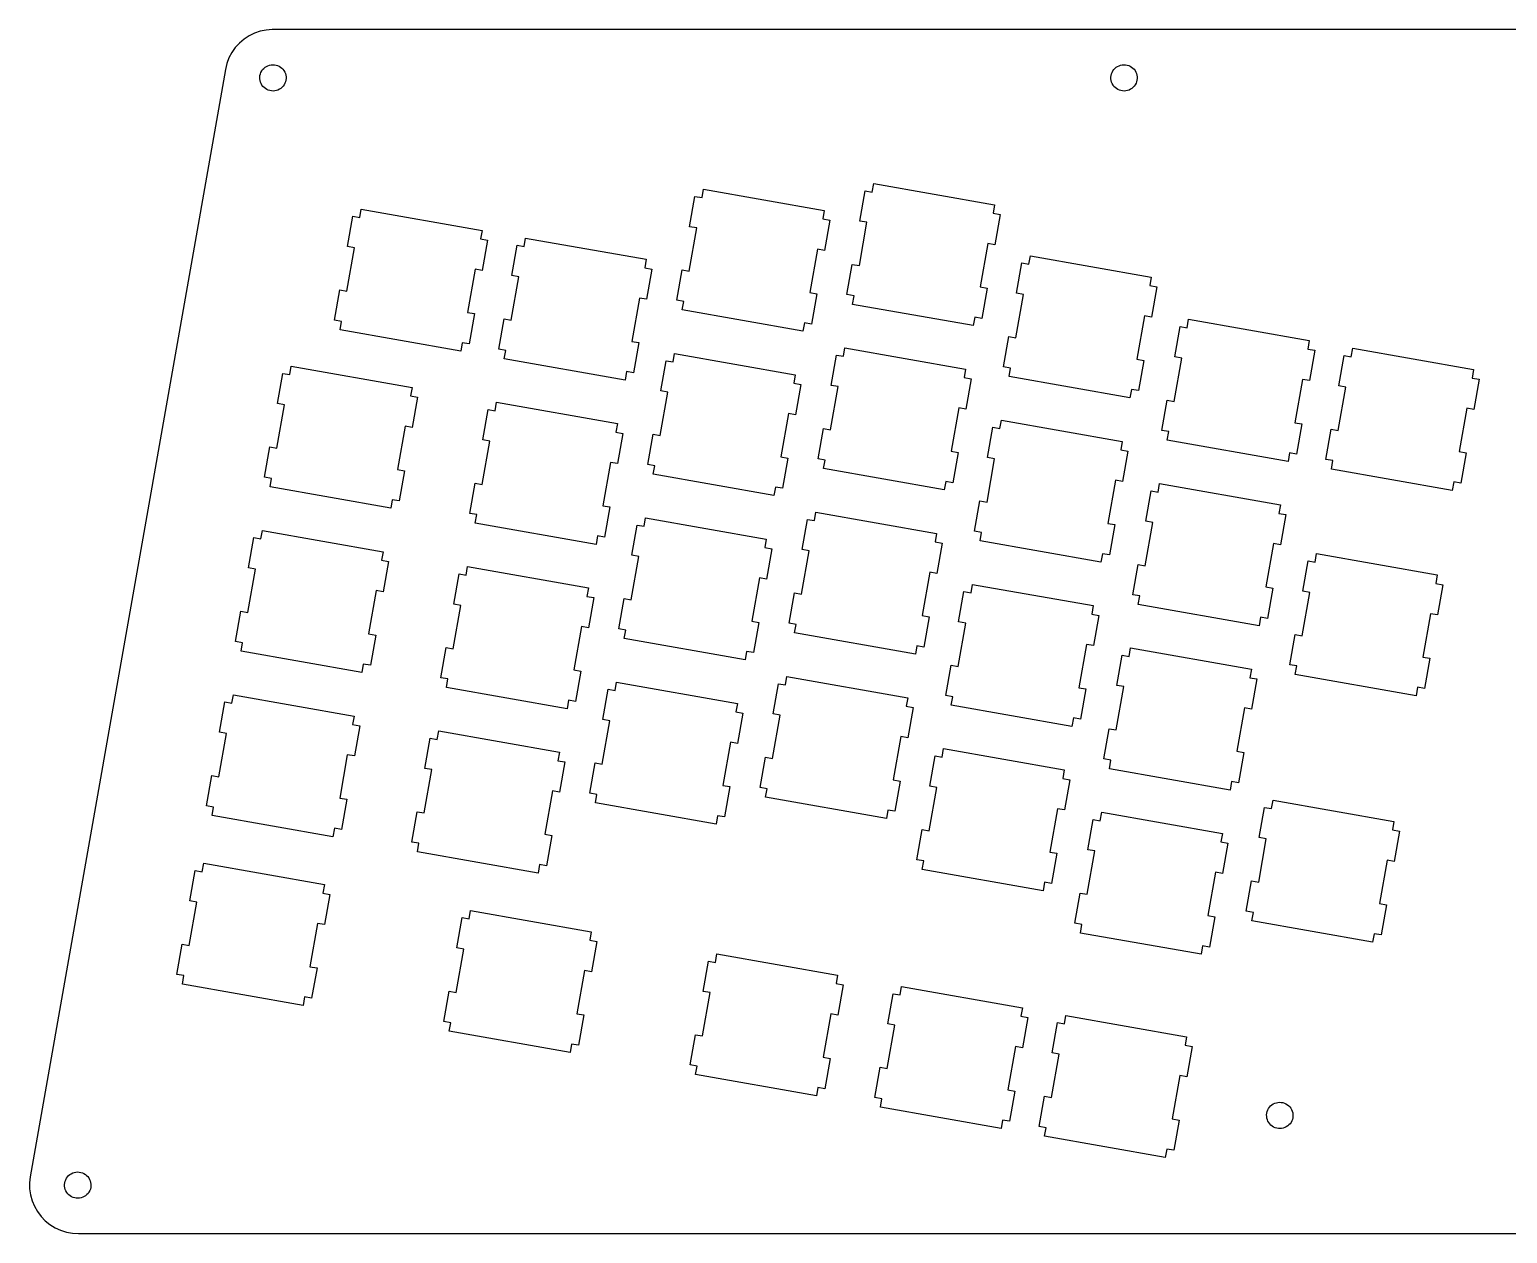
# Model space of a CAD drawing. Header units: metres. Extents: x -168 to 168, y -8 to 129.
# Drawn here: x -168.4 to 0, y -8.4 to 128.7 of the extents above; entities that cross this region are included whole.
import ezdxf

# ---------------------------------------------------------------- set-up
doc = ezdxf.new("R2010")
doc.units = ezdxf.units.M

msp = doc.modelspace()

# ---------------------------------------------------------------- linework, layer by layer
for p, q in [((-143.376, 128.031), (-143.954, 127.653)), ((-142.755, 128.334), (-143.376, 128.031)), ((-142.101, 128.556), (-142.755, 128.334)), ((-141.425, 128.695), (-142.101, 128.556)), ((-140.736, 128.748), (-141.425, 128.695)), ((140.736, 128.748), (-140.736, 128.748)), ((-144.946, 126.695), (-145.344, 126.131)), ((-144.48, 127.205), (-144.946, 126.695)), ((-143.954, 127.653), (-144.48, 127.205)), ((-145.913, 124.875), (-146.076, 124.204)), ((-145.668, 125.521), (-145.913, 124.875)), ((-145.344, 126.131), (-145.668, 125.521)), ((-141.4, 124.553), (-141.231, 124.635)), ((-141.231, 124.635), (-141.053, 124.696)), ((-141.053, 124.696), (-140.868, 124.734)), ((-140.868, 124.734), (-140.68, 124.748)), ((-140.68, 124.748), (-140.492, 124.739)), ((-140.492, 124.739), (-140.307, 124.707)), ((-140.307, 124.707), (-140.127, 124.651)), ((-140.127, 124.651), (-139.955, 124.573)), ((-44.4271, 124.553), (-44.2578, 124.635)), ((-44.2578, 124.635), (-44.0795, 124.696)), ((-44.0795, 124.696), (-43.8949, 124.734)), ((-43.8949, 124.734), (-43.7071, 124.748)), ((-43.7071, 124.748), (-43.519, 124.739)), ((-43.519, 124.739), (-43.3335, 124.707)), ((-43.3335, 124.707), (-43.1535, 124.651)), ((-43.1535, 124.651), (-42.982, 124.573)), ((-146.076, 124.204), (-168.312, -1.90094)), ((-142.158, 123.322), (-142.137, 123.509)), ((-142.155, 123.134), (-142.158, 123.322)), ((-142.129, 122.947), (-142.155, 123.134)), ((-142.137, 123.509), (-142.092, 123.692)), ((-142.079, 122.765), (-142.129, 122.947)), ((-142.092, 123.692), (-142.025, 123.868)), ((-142.025, 123.868), (-141.937, 124.035)), ((-141.937, 124.035), (-141.828, 124.189)), ((-141.828, 124.189), (-141.701, 124.328)), ((-141.701, 124.328), (-141.558, 124.45)), ((-141.558, 124.45), (-141.4, 124.553)), ((-139.955, 124.573), (-139.795, 124.474)), ((-139.795, 124.474), (-139.648, 124.356)), ((-139.648, 124.356), (-139.517, 124.221)), ((-139.517, 124.221), (-139.404, 124.07)), ((-139.404, 124.07), (-139.311, 123.906)), ((-139.311, 123.906), (-139.239, 123.732)), ((-139.239, 123.732), (-139.19, 123.55)), ((-139.182, 122.988), (-139.227, 122.805)), ((-139.19, 123.55), (-139.164, 123.364)), ((-139.161, 123.175), (-139.182, 122.988)), ((-139.164, 123.364), (-139.161, 123.175)), ((-45.1844, 123.322), (-45.1634, 123.509)), ((-45.1817, 123.134), (-45.1844, 123.322)), ((-45.1555, 122.947), (-45.1817, 123.134)), ((-45.1634, 123.509), (-45.1191, 123.692)), ((-45.1061, 122.765), (-45.1555, 122.947)), ((-45.1191, 123.692), (-45.0522, 123.868)), ((-45.0522, 123.868), (-44.9638, 124.035)), ((-44.9638, 124.035), (-44.8552, 124.189)), ((-44.8552, 124.189), (-44.7281, 124.328)), ((-44.7281, 124.328), (-44.5847, 124.45)), ((-44.5847, 124.45), (-44.4271, 124.553)), ((-42.982, 124.573), (-42.8215, 124.474)), ((-42.8215, 124.474), (-42.6747, 124.356)), ((-42.6747, 124.356), (-42.5439, 124.221)), ((-42.5439, 124.221), (-42.431, 124.07)), ((-42.431, 124.07), (-42.338, 123.906)), ((-42.338, 123.906), (-42.2662, 123.732)), ((-42.2662, 123.732), (-42.2168, 123.55)), ((-42.209, 122.988), (-42.2533, 122.805)), ((-42.2168, 123.55), (-42.1906, 123.364)), ((-42.188, 123.175), (-42.209, 122.988)), ((-42.1906, 123.364), (-42.188, 123.175)), ((-142.008, 122.591), (-142.079, 122.765)), ((-141.915, 122.427), (-142.008, 122.591)), ((-141.802, 122.276), (-141.915, 122.427)), ((-141.671, 122.141), (-141.802, 122.276)), ((-141.524, 122.023), (-141.671, 122.141)), ((-141.364, 121.924), (-141.524, 122.023)), ((-141.192, 121.846), (-141.364, 121.924)), ((-141.012, 121.791), (-141.192, 121.846)), ((-140.827, 121.758), (-141.012, 121.791)), ((-140.638, 121.749), (-140.827, 121.758)), ((-140.451, 121.763), (-140.638, 121.749)), ((-140.266, 121.801), (-140.451, 121.763)), ((-140.088, 121.862), (-140.266, 121.801)), ((-139.919, 121.944), (-140.088, 121.862)), ((-139.761, 122.048), (-139.919, 121.944)), ((-139.617, 122.17), (-139.761, 122.048)), ((-139.49, 122.309), (-139.617, 122.17)), ((-139.382, 122.463), (-139.49, 122.309)), ((-139.293, 122.629), (-139.382, 122.463)), ((-139.227, 122.805), (-139.293, 122.629)), ((-45.0344, 122.591), (-45.1061, 122.765)), ((-44.9413, 122.427), (-45.0344, 122.591)), ((-44.8285, 122.276), (-44.9413, 122.427)), ((-44.6976, 122.141), (-44.8285, 122.276)), ((-44.5508, 122.023), (-44.6976, 122.141)), ((-44.3904, 121.924), (-44.5508, 122.023)), ((-44.2188, 121.846), (-44.3904, 121.924)), ((-44.0389, 121.791), (-44.2188, 121.846)), ((-43.8534, 121.758), (-44.0389, 121.791)), ((-43.6652, 121.749), (-43.8534, 121.758)), ((-43.4774, 121.763), (-43.6652, 121.749)), ((-43.2929, 121.801), (-43.4774, 121.763)), ((-43.1146, 121.862), (-43.2929, 121.801)), ((-42.9453, 121.944), (-43.1146, 121.862)), ((-42.7876, 122.048), (-42.9453, 121.944)), ((-42.6442, 122.17), (-42.7876, 122.048)), ((-42.5172, 122.309), (-42.6442, 122.17)), ((-42.4086, 122.463), (-42.5172, 122.309)), ((-42.3201, 122.629), (-42.4086, 122.463)), ((-42.2533, 122.805), (-42.3201, 122.629)), ((-72.3647, 110.246), (-72.1944, 111.212)), ((-72.1944, 111.212), (-58.4367, 108.786)), ((-93.1788, 106.301), (-92.5711, 109.748)), ((-92.5711, 109.748), (-91.7706, 109.606)), ((-91.7706, 109.606), (-91.6004, 110.572)), ((-91.6004, 110.572), (-77.8426, 108.146)), ((-73.7729, 106.941), (-73.1651, 110.388)), ((-73.1651, 110.388), (-72.3647, 110.246)), ((-130.756, 107.342), (-130.586, 108.307)), ((-130.586, 108.307), (-116.828, 105.882)), ((-77.8426, 108.146), (-78.0128, 107.181)), ((-58.4367, 108.786), (-58.6069, 107.821)), ((-58.6069, 107.821), (-57.8065, 107.679)), ((-132.164, 104.036), (-131.557, 107.483)), ((-131.557, 107.483), (-130.756, 107.342)), ((-93.2482, 101.227), (-92.3784, 106.16)), ((-92.3784, 106.16), (-93.1788, 106.301)), ((-78.0128, 107.181), (-77.2124, 107.039)), ((-77.2124, 107.039), (-77.8202, 103.593)), ((-73.8422, 101.867), (-72.9725, 106.799)), ((-72.9725, 106.799), (-73.7729, 106.941)), ((-57.8065, 107.679), (-58.4142, 104.232)), ((-116.828, 105.882), (-116.998, 104.916)), ((-116.998, 104.916), (-116.198, 104.775)), ((-116.198, 104.775), (-116.806, 101.328)), ((-112.045, 104.043), (-111.875, 105.008)), ((-111.875, 105.008), (-98.1168, 102.582)), ((-132.234, 98.9621), (-131.364, 103.895)), ((-131.364, 103.895), (-132.164, 104.036)), ((-113.453, 100.737), (-112.845, 104.184)), ((-112.845, 104.184), (-112.045, 104.043)), ((-78.6206, 103.734), (-79.4904, 98.8009)), ((-77.8202, 103.593), (-78.6206, 103.734)), ((-59.2147, 104.374), (-60.0845, 99.4408)), ((-58.4142, 104.232), (-59.2147, 104.374)), ((-54.5216, 102.023), (-54.3513, 102.989)), ((-54.3513, 102.989), (-40.5936, 100.563)), ((-117.606, 101.469), (-118.476, 96.5362)), ((-116.806, 101.328), (-117.606, 101.469)), ((-98.1168, 102.582), (-98.287, 101.617)), ((-98.287, 101.617), (-97.4866, 101.476)), ((-97.4866, 101.476), (-98.0944, 98.0286)), ((-94.6564, 97.9209), (-94.0486, 101.368)), ((-94.0486, 101.368), (-93.2482, 101.227)), ((-75.2505, 98.5609), (-74.6427, 102.008)), ((-74.6427, 102.008), (-73.8422, 101.867)), ((-55.9298, 98.7172), (-55.322, 102.164)), ((-55.322, 102.164), (-54.5216, 102.023)), ((-113.522, 95.6628), (-112.653, 100.596)), ((-112.653, 100.596), (-113.453, 100.737)), ((-60.0845, 99.4408), (-59.284, 99.2997)), ((-40.5936, 100.563), (-40.7638, 99.5972)), ((-40.7638, 99.5972), (-39.9633, 99.456)), ((-39.9633, 99.456), (-40.5711, 96.0091)), ((-133.642, 95.6563), (-133.034, 99.1032)), ((-133.034, 99.1032), (-132.234, 98.9621)), ((-98.8948, 98.1697), (-99.7646, 93.2369)), ((-98.0944, 98.0286), (-98.8948, 98.1697)), ((-93.856, 97.7798), (-94.6564, 97.9209)), ((-94.0262, 96.8143), (-93.856, 97.7798)), ((-79.4904, 98.8009), (-78.69, 98.6597)), ((-78.69, 98.6597), (-79.2978, 95.2128)), ((-74.45, 98.4197), (-75.2505, 98.5609)), ((-74.6203, 97.4542), (-74.45, 98.4197)), ((-59.284, 99.2997), (-59.8918, 95.8527)), ((-55.9991, 93.6433), (-55.1293, 98.5761)), ((-55.1293, 98.5761), (-55.9298, 98.7172)), ((-118.476, 96.5362), (-117.676, 96.3951)), ((-117.676, 96.3951), (-118.283, 92.9482)), ((-80.2685, 94.3884), (-94.0262, 96.8143)), ((-60.8625, 95.0283), (-74.6203, 97.4542)), ((-60.6923, 95.9939), (-60.8625, 95.0283)), ((-59.8918, 95.8527), (-60.6923, 95.9939)), ((-41.3716, 96.1502), (-42.2414, 91.2174)), ((-40.5711, 96.0091), (-41.3716, 96.1502)), ((-132.842, 95.5152), (-133.642, 95.6563)), ((-133.012, 94.5496), (-132.842, 95.5152)), ((-119.254, 92.1237), (-133.012, 94.5496)), ((-114.931, 92.357), (-114.323, 95.8039)), ((-114.323, 95.8039), (-113.522, 95.6628)), ((-80.0982, 95.3539), (-80.2685, 94.3884)), ((-79.2978, 95.2128), (-80.0982, 95.3539)), ((-37.9131, 91.4787), (-37.3053, 94.9256)), ((-37.3053, 94.9256), (-36.5048, 94.7845)), ((-36.5048, 94.7845), (-36.3346, 95.75)), ((-36.3346, 95.75), (-22.5768, 93.3242)), ((-119.084, 93.0893), (-119.254, 92.1237)), ((-118.283, 92.9482), (-119.084, 93.0893)), ((-99.7646, 93.2369), (-98.9642, 93.0958)), ((-98.9642, 93.0958), (-99.5719, 89.6488)), ((-57.4074, 90.3375), (-56.7996, 93.7844)), ((-56.7996, 93.7844), (-55.9991, 93.6433)), ((-22.5768, 93.3242), (-22.747, 92.3586)), ((-114.13, 92.2159), (-114.931, 92.357)), ((-114.3, 91.2503), (-114.13, 92.2159)), ((-100.543, 88.8244), (-114.3, 91.2503)), ((-96.4782, 87.5893), (-95.8704, 91.0363)), ((-95.8704, 91.0363), (-95.0699, 90.8951)), ((-95.0699, 90.8951), (-94.8997, 91.8607)), ((-94.8997, 91.8607), (-81.1419, 89.4348)), ((-77.0722, 88.2292), (-76.4644, 91.6762)), ((-76.4644, 91.6762), (-75.664, 91.535)), ((-75.664, 91.535), (-75.4937, 92.5006)), ((-75.4937, 92.5006), (-61.736, 90.0747)), ((-42.2414, 91.2174), (-41.4409, 91.0763)), ((-41.4409, 91.0763), (-42.0487, 87.6294)), ((-37.9824, 86.4048), (-37.1126, 91.3376)), ((-37.1126, 91.3376), (-37.9131, 91.4787)), ((-22.747, 92.3586), (-21.9466, 92.2175)), ((-21.9466, 92.2175), (-22.5544, 88.7706)), ((-19.2017, 88.1794), (-18.5939, 91.6263)), ((-18.5939, 91.6263), (-17.7935, 91.4852)), ((-17.7935, 91.4852), (-17.6232, 92.4507)), ((-17.6232, 92.4507), (-3.86545, 90.0249)), ((-140.142, 86.1495), (-139.534, 89.5965)), ((-139.534, 89.5965), (-138.733, 89.4553)), ((-138.733, 89.4553), (-138.563, 90.4209)), ((-138.563, 90.4209), (-124.805, 87.995)), ((-100.372, 89.79), (-100.543, 88.8244)), ((-99.5719, 89.6488), (-100.372, 89.79)), ((-81.1419, 89.4348), (-81.3122, 88.4693)), ((-61.736, 90.0747), (-61.9062, 89.1092)), ((-56.6069, 90.1964), (-57.4074, 90.3375)), ((-56.7772, 89.2308), (-56.6069, 90.1964)), ((-3.86545, 90.0249), (-4.03571, 89.0593)), ((-124.805, 87.995), (-124.976, 87.0294)), ((-95.6777, 87.4482), (-96.4782, 87.5893)), ((-81.3122, 88.4693), (-80.5117, 88.3281)), ((-80.5117, 88.3281), (-81.1195, 84.8812)), ((-77.1416, 83.1553), (-76.2718, 88.0881)), ((-76.2718, 88.0881), (-77.0722, 88.2292)), ((-61.9062, 89.1092), (-61.1058, 88.968)), ((-61.1058, 88.968), (-61.7136, 85.5211)), ((-43.0194, 86.8049), (-56.7772, 89.2308)), ((-42.8492, 87.7705), (-43.0194, 86.8049)), ((-42.0487, 87.6294), (-42.8492, 87.7705)), ((-23.3548, 88.9117), (-24.2246, 83.9789)), ((-22.5544, 88.7706), (-23.3548, 88.9117)), ((-19.271, 83.1054), (-18.4012, 88.0382)), ((-18.4012, 88.0382), (-19.2017, 88.1794)), ((-4.03571, 89.0593), (-3.23524, 88.9182)), ((-3.23524, 88.9182), (-3.84303, 85.4712)), ((-140.211, 81.0756), (-139.341, 86.0084)), ((-139.341, 86.0084), (-140.142, 86.1495)), ((-124.976, 87.0294), (-124.175, 86.8883)), ((-124.175, 86.8883), (-124.783, 83.4414)), ((-115.344, 85.3312), (-115.174, 86.2967)), ((-115.174, 86.2967), (-101.416, 83.8708)), ((-96.5475, 82.5154), (-95.6777, 87.4482)), ((-39.3906, 83.099), (-38.7828, 86.5459)), ((-38.7828, 86.5459), (-37.9824, 86.4048)), ((-116.752, 82.0254), (-116.145, 85.4723)), ((-116.145, 85.4723), (-115.344, 85.3312)), ((-81.92, 85.0223), (-82.7897, 80.0895)), ((-81.1195, 84.8812), (-81.92, 85.0223)), ((-62.514, 85.6622), (-63.3838, 80.7294)), ((-61.7136, 85.5211), (-62.514, 85.6622)), ((-57.8209, 83.3117), (-57.6506, 84.2772)), ((-57.6506, 84.2772), (-43.8929, 81.8514)), ((-4.64348, 85.6124), (-5.51328, 80.6796)), ((-3.84303, 85.4712), (-4.64348, 85.6124)), ((-125.583, 83.5825), (-126.453, 78.6497)), ((-124.783, 83.4414), (-125.583, 83.5825)), ((-101.416, 83.8708), (-101.586, 82.9053)), ((-101.586, 82.9053), (-100.786, 82.7642)), ((-100.786, 82.7642), (-101.394, 79.3172)), ((-97.9557, 79.2096), (-97.3479, 82.6565)), ((-97.3479, 82.6565), (-96.5475, 82.5154)), ((-78.5498, 79.8495), (-77.942, 83.2964)), ((-77.942, 83.2964), (-77.1416, 83.1553)), ((-59.2291, 80.0059), (-58.6213, 83.4528)), ((-58.6213, 83.4528), (-57.8209, 83.3117)), ((-38.5902, 82.9578), (-39.3906, 83.099)), ((-38.7604, 81.9923), (-38.5902, 82.9578)), ((-24.2246, 83.9789), (-23.4242, 83.8377)), ((-23.4242, 83.8377), (-24.032, 80.3908)), ((-20.6793, 79.7997), (-20.0715, 83.2466)), ((-20.0715, 83.2466), (-19.271, 83.1054)), ((-141.619, 77.7698), (-141.011, 81.2167)), ((-141.011, 81.2167), (-140.211, 81.0756)), ((-116.822, 76.9514), (-115.952, 81.8842)), ((-115.952, 81.8842), (-116.752, 82.0254)), ((-43.8929, 81.8514), (-44.0631, 80.8858)), ((-44.0631, 80.8858), (-43.2627, 80.7447)), ((-25.0027, 79.5664), (-38.7604, 81.9923)), ((-102.194, 79.4584), (-103.064, 74.5256)), ((-101.394, 79.3172), (-102.194, 79.4584)), ((-97.1553, 79.0685), (-97.9557, 79.2096)), ((-82.7897, 80.0895), (-81.9893, 79.9484)), ((-81.9893, 79.9484), (-82.5971, 76.5014)), ((-77.7493, 79.7084), (-78.5498, 79.8495)), ((-77.9196, 78.7428), (-77.7493, 79.7084)), ((-63.3838, 80.7294), (-62.5833, 80.5883)), ((-62.5833, 80.5883), (-63.1911, 77.1414)), ((-59.2984, 74.9319), (-58.4287, 79.8647)), ((-58.4287, 79.8647), (-59.2291, 80.0059)), ((-43.2627, 80.7447), (-43.8705, 77.2977)), ((-24.8324, 80.532), (-25.0027, 79.5664)), ((-24.032, 80.3908), (-24.8324, 80.532)), ((-19.8788, 79.6585), (-20.6793, 79.7997)), ((-20.0491, 78.693), (-19.8788, 79.6585)), ((-5.51328, 80.6796), (-4.71281, 80.5384)), ((-4.71281, 80.5384), (-5.3206, 77.0915)), ((-140.819, 77.6286), (-141.619, 77.7698)), ((-140.989, 76.6631), (-140.819, 77.6286)), ((-126.453, 78.6497), (-125.653, 78.5086)), ((-125.653, 78.5086), (-126.26, 75.0616)), ((-97.3255, 78.1029), (-97.1553, 79.0685)), ((-83.5678, 75.677), (-97.3255, 78.1029)), ((-64.1618, 76.317), (-77.9196, 78.7428)), ((-6.29131, 76.2671), (-20.0491, 78.693)), ((-127.231, 74.2372), (-140.989, 76.6631)), ((-118.23, 73.6456), (-117.622, 77.0926)), ((-117.622, 77.0926), (-116.822, 76.9514)), ((-83.3975, 76.6426), (-83.5678, 75.677)), ((-82.5971, 76.5014), (-83.3975, 76.6426)), ((-63.9916, 77.2825), (-64.1618, 76.317)), ((-63.1911, 77.1414), (-63.9916, 77.2825)), ((-44.6709, 77.4389), (-45.5407, 72.5061)), ((-43.8705, 77.2977), (-44.6709, 77.4389)), ((-41.2124, 72.7673), (-40.6046, 76.2143)), ((-40.6046, 76.2143), (-39.8041, 76.0731)), ((-39.8041, 76.0731), (-39.6339, 77.0387)), ((-39.6339, 77.0387), (-25.8761, 74.6128)), ((-6.12106, 77.2327), (-6.29131, 76.2671)), ((-5.3206, 77.0915), (-6.12106, 77.2327)), ((-127.061, 75.2028), (-127.231, 74.2372)), ((-126.26, 75.0616), (-127.061, 75.2028)), ((-103.064, 74.5256), (-102.263, 74.3844)), ((-102.263, 74.3844), (-102.871, 70.9375)), ((-60.7067, 71.6262), (-60.0989, 75.0731)), ((-60.0989, 75.0731), (-59.2984, 74.9319)), ((-25.8761, 74.6128), (-26.0464, 73.6473)), ((-117.429, 73.5045), (-118.23, 73.6456)), ((-117.6, 72.539), (-117.429, 73.5045)), ((-103.842, 70.1131), (-117.6, 72.539)), ((-98.3692, 72.1838), (-98.199, 73.1493)), ((-98.199, 73.1493), (-84.4412, 70.7235)), ((-80.3715, 69.5179), (-79.7638, 72.9648)), ((-79.7638, 72.9648), (-78.9633, 72.8237)), ((-78.9633, 72.8237), (-78.793, 73.7892)), ((-78.793, 73.7892), (-65.0353, 71.3634)), ((-45.5407, 72.5061), (-44.7402, 72.3649)), ((-41.2817, 67.6934), (-40.4119, 72.6262)), ((-40.4119, 72.6262), (-41.2124, 72.7673)), ((-26.0464, 73.6473), (-25.2459, 73.5061)), ((-25.2459, 73.5061), (-25.8537, 70.0592)), ((-143.441, 67.4382), (-142.833, 70.8851)), ((-142.833, 70.8851), (-142.033, 70.744)), ((-142.033, 70.744), (-141.862, 71.7095)), ((-141.862, 71.7095), (-128.105, 69.2836)), ((-103.672, 71.0786), (-103.842, 70.1131)), ((-102.871, 70.9375), (-103.672, 71.0786)), ((-99.7775, 68.878), (-99.1697, 72.3249)), ((-99.1697, 72.3249), (-98.3692, 72.1838)), ((-84.4412, 70.7235), (-84.6115, 69.7579)), ((-65.0353, 71.3634), (-65.2055, 70.3978)), ((-59.9062, 71.485), (-60.7067, 71.6262)), ((-60.0765, 70.5195), (-59.9062, 71.485)), ((-44.7402, 72.3649), (-45.348, 68.918)), ((-128.105, 69.2836), (-128.275, 68.3181)), ((-84.6115, 69.7579), (-83.811, 69.6168)), ((-83.811, 69.6168), (-84.4188, 66.1698)), ((-80.4409, 64.444), (-79.5711, 69.3768)), ((-79.5711, 69.3768), (-80.3715, 69.5179)), ((-65.2055, 70.3978), (-64.4051, 70.2567)), ((-64.4051, 70.2567), (-65.0129, 66.8098)), ((-46.3187, 68.0936), (-60.0765, 70.5195)), ((-46.1485, 69.0592), (-46.3187, 68.0936)), ((-45.348, 68.918), (-46.1485, 69.0592)), ((-26.6541, 70.2003), (-27.5239, 65.2675)), ((-25.8537, 70.0592), (-26.6541, 70.2003)), ((-21.9176, 68.096), (-21.7474, 69.0615)), ((-21.7474, 69.0615), (-7.98959, 66.6357)), ((-142.64, 67.297), (-143.441, 67.4382)), ((-128.275, 68.3181), (-127.474, 68.177)), ((-127.474, 68.177), (-128.082, 64.73)), ((-118.643, 66.6198), (-118.473, 67.5854)), ((-118.473, 67.5854), (-104.715, 65.1595)), ((-99.8468, 63.804), (-98.977, 68.7368)), ((-98.977, 68.7368), (-99.7775, 68.878)), ((-42.6899, 64.3876), (-42.0822, 67.8345)), ((-42.0822, 67.8345), (-41.2817, 67.6934)), ((-23.3259, 64.7902), (-22.7181, 68.2371)), ((-22.7181, 68.2371), (-21.9176, 68.096)), ((-143.51, 62.3642), (-142.64, 67.297)), ((-120.052, 63.314), (-119.444, 66.761)), ((-119.444, 66.761), (-118.643, 66.6198)), ((-85.2193, 66.311), (-86.0891, 61.3782)), ((-84.4188, 66.1698), (-85.2193, 66.311)), ((-65.8133, 66.9509), (-66.6831, 62.0181)), ((-65.0129, 66.8098), (-65.8133, 66.9509)), ((-7.98959, 66.6357), (-8.15984, 65.6701)), ((-128.883, 64.8712), (-129.752, 59.9384)), ((-128.082, 64.73), (-128.883, 64.8712)), ((-104.715, 65.1595), (-104.886, 64.194)), ((-104.886, 64.194), (-104.085, 64.0528)), ((-104.085, 64.0528), (-104.693, 60.6059)), ((-81.8491, 61.1382), (-81.2413, 64.5851)), ((-81.2413, 64.5851), (-80.4409, 64.444)), ((-62.5284, 61.2945), (-61.9207, 64.7415)), ((-61.9207, 64.7415), (-61.1202, 64.6003)), ((-61.1202, 64.6003), (-60.9499, 65.5659)), ((-60.9499, 65.5659), (-47.1922, 63.14)), ((-41.8895, 64.2465), (-42.6899, 64.3876)), ((-42.0597, 63.2809), (-41.8895, 64.2465)), ((-27.5239, 65.2675), (-26.7235, 65.1264)), ((-26.7235, 65.1264), (-27.3313, 61.6795)), ((-23.3952, 59.7162), (-22.5254, 64.649)), ((-22.5254, 64.649), (-23.3259, 64.7902)), ((-8.15984, 65.6701), (-7.35939, 65.529)), ((-7.35939, 65.529), (-7.96718, 62.082)), ((-144.918, 59.0584), (-144.311, 62.5054)), ((-144.311, 62.5054), (-143.51, 62.3642)), ((-120.121, 58.2401), (-119.251, 63.1729)), ((-119.251, 63.1729), (-120.052, 63.314)), ((-101.255, 60.4983), (-100.647, 63.9452)), ((-100.647, 63.9452), (-99.8468, 63.804)), ((-47.1922, 63.14), (-47.3624, 62.1745)), ((-28.302, 60.8551), (-42.0597, 63.2809)), ((-105.493, 60.747), (-106.363, 55.8142)), ((-104.693, 60.6059), (-105.493, 60.747)), ((-86.0891, 61.3782), (-85.2886, 61.237)), ((-85.2886, 61.237), (-85.8964, 57.7901)), ((-81.0487, 60.997), (-81.8491, 61.1382)), ((-81.2189, 60.0315), (-81.0487, 60.997)), ((-66.6831, 62.0181), (-65.8827, 61.877)), ((-65.8827, 61.877), (-66.4904, 58.43)), ((-62.5978, 56.2206), (-61.728, 61.1534)), ((-61.728, 61.1534), (-62.5284, 61.2945)), ((-47.3624, 62.1745), (-46.562, 62.0333)), ((-46.562, 62.0333), (-47.1698, 58.5864)), ((-28.1317, 61.8206), (-28.302, 60.8551)), ((-27.3313, 61.6795), (-28.1317, 61.8206)), ((-8.76762, 62.2232), (-9.63742, 57.2904)), ((-7.96718, 62.082), (-8.76762, 62.2232)), ((-144.118, 58.9173), (-144.918, 59.0584)), ((-129.752, 59.9384), (-128.952, 59.7972)), ((-128.952, 59.7972), (-129.56, 56.3503)), ((-100.455, 60.3571), (-101.255, 60.4983)), ((-100.625, 59.3916), (-100.455, 60.3571)), ((-86.8671, 56.9657), (-100.625, 59.3916)), ((-67.4612, 57.6056), (-81.2189, 60.0315)), ((-24.8034, 56.4105), (-24.1956, 59.8574)), ((-24.1956, 59.8574), (-23.3952, 59.7162)), ((-144.288, 57.9518), (-144.118, 58.9173)), ((-130.53, 55.5259), (-144.288, 57.9518)), ((-121.529, 54.9343), (-120.921, 58.3812)), ((-120.921, 58.3812), (-120.121, 58.2401)), ((-86.6968, 57.9312), (-86.8671, 56.9657)), ((-85.8964, 57.7901), (-86.6968, 57.9312)), ((-67.2909, 58.5712), (-67.4612, 57.6056)), ((-66.4904, 58.43), (-67.2909, 58.5712)), ((-47.9702, 58.7275), (-48.84, 53.7947)), ((-47.1698, 58.5864), (-47.9702, 58.7275)), ((-44.5117, 54.056), (-43.9039, 57.5029)), ((-43.9039, 57.5029), (-43.1034, 57.3618)), ((-43.1034, 57.3618), (-42.9332, 58.3273)), ((-42.9332, 58.3273), (-29.1754, 55.9015)), ((-9.63742, 57.2904), (-8.83696, 57.1492)), ((-130.36, 56.4914), (-130.53, 55.5259)), ((-129.56, 56.3503), (-130.36, 56.4914)), ((-106.363, 55.8142), (-105.563, 55.6731)), ((-105.563, 55.6731), (-106.171, 52.2262)), ((-64.006, 52.9148), (-63.3982, 56.3617)), ((-63.3982, 56.3617), (-62.5978, 56.2206)), ((-29.1754, 55.9015), (-29.3457, 54.9359)), ((-24.003, 56.2693), (-24.8034, 56.4105)), ((-24.1732, 55.3038), (-24.003, 56.2693)), ((-8.83696, 57.1492), (-9.44475, 53.7023)), ((-120.729, 54.7932), (-121.529, 54.9343)), ((-120.899, 53.8276), (-120.729, 54.7932)), ((-101.669, 53.4724), (-101.498, 54.438)), ((-101.498, 54.438), (-87.7405, 52.0121)), ((-83.6709, 50.8065), (-83.0631, 54.2535)), ((-83.0631, 54.2535), (-82.2626, 54.1123)), ((-82.2626, 54.1123), (-82.0924, 55.0779)), ((-82.0924, 55.0779), (-68.3346, 52.652)), ((-44.581, 48.9821), (-43.7112, 53.9149)), ((-43.7112, 53.9149), (-44.5117, 54.056)), ((-29.3457, 54.9359), (-28.5452, 54.7948)), ((-28.5452, 54.7948), (-29.153, 51.3479)), ((-10.4155, 52.8779), (-24.1732, 55.3038)), ((-145.332, 52.0326), (-145.162, 52.9982)), ((-145.162, 52.9982), (-131.404, 50.5723)), ((-107.141, 51.4017), (-120.899, 53.8276)), ((-106.971, 52.3673), (-107.141, 51.4017)), ((-106.171, 52.2262), (-106.971, 52.3673)), ((-103.077, 50.1666), (-102.469, 53.6136)), ((-102.469, 53.6136), (-101.669, 53.4724)), ((-68.3346, 52.652), (-68.5049, 51.6865)), ((-63.2056, 52.7737), (-64.006, 52.9148)), ((-63.3758, 51.8081), (-63.2056, 52.7737)), ((-48.84, 53.7947), (-48.0396, 53.6536)), ((-48.0396, 53.6536), (-48.6473, 50.2067)), ((-10.2452, 53.8435), (-10.4155, 52.8779)), ((-9.44475, 53.7023), (-10.2452, 53.8435)), ((-146.74, 48.7268), (-146.132, 52.1738)), ((-146.132, 52.1738), (-145.332, 52.0326)), ((-131.404, 50.5723), (-131.574, 49.6068)), ((-87.7405, 52.0121), (-87.9108, 51.0466)), ((-87.9108, 51.0466), (-87.1104, 50.9054)), ((-87.1104, 50.9054), (-87.7181, 47.4585)), ((-83.7402, 45.7326), (-82.8704, 50.6654)), ((-82.8704, 50.6654), (-83.6709, 50.8065)), ((-68.5049, 51.6865), (-67.7044, 51.5453)), ((-67.7044, 51.5453), (-68.3122, 48.0984)), ((-49.618, 49.3823), (-63.3758, 51.8081)), ((-29.9535, 51.489), (-30.8233, 46.5562)), ((-29.153, 51.3479), (-29.9535, 51.489)), ((-131.574, 49.6068), (-130.774, 49.4656)), ((-130.774, 49.4656), (-131.382, 46.0187)), ((-121.943, 47.9085), (-121.772, 48.874)), ((-121.772, 48.874), (-108.015, 46.4482)), ((-103.146, 45.0927), (-102.276, 50.0255)), ((-102.276, 50.0255), (-103.077, 50.1666)), ((-49.4478, 50.3478), (-49.618, 49.3823)), ((-48.6473, 50.2067), (-49.4478, 50.3478)), ((-45.9893, 45.6763), (-45.3815, 49.1232)), ((-45.3815, 49.1232), (-44.581, 48.9821)), ((-146.81, 43.6529), (-145.94, 48.5857)), ((-145.94, 48.5857), (-146.74, 48.7268)), ((-123.351, 44.6027), (-122.743, 48.0496)), ((-122.743, 48.0496), (-121.943, 47.9085)), ((-88.5186, 47.5996), (-89.3884, 42.6668)), ((-87.7181, 47.4585), (-88.5186, 47.5996)), ((-69.1126, 48.2395), (-69.9824, 43.3067)), ((-68.3122, 48.0984), (-69.1126, 48.2395)), ((-132.182, 46.1598), (-133.052, 41.227)), ((-131.382, 46.0187), (-132.182, 46.1598)), ((-108.015, 46.4482), (-108.185, 45.4826)), ((-108.185, 45.4826), (-107.385, 45.3415)), ((-85.1484, 42.4268), (-84.5406, 45.8737)), ((-84.5406, 45.8737), (-83.7402, 45.7326)), ((-65.8278, 42.5832), (-65.22, 46.0301)), ((-65.22, 46.0301), (-64.4195, 45.889)), ((-64.4195, 45.889), (-64.2493, 46.8545)), ((-64.2493, 46.8545), (-50.4915, 44.4287)), ((-45.1888, 45.5351), (-45.9893, 45.6763)), ((-45.3591, 44.5696), (-45.1888, 45.5351)), ((-30.8233, 46.5562), (-30.0228, 46.4151)), ((-30.0228, 46.4151), (-30.6306, 42.9681)), ((-148.218, 40.3471), (-147.61, 43.794)), ((-147.61, 43.794), (-146.81, 43.6529)), ((-123.42, 39.5287), (-122.551, 44.4615)), ((-122.551, 44.4615), (-123.351, 44.6027)), ((-107.385, 45.3415), (-107.992, 41.8945)), ((-104.554, 41.7869), (-103.947, 45.2338)), ((-103.947, 45.2338), (-103.146, 45.0927)), ((-50.4915, 44.4287), (-50.6617, 43.4631)), ((-31.6013, 42.1437), (-45.3591, 44.5696)), ((-89.3884, 42.6668), (-88.5879, 42.5257)), ((-88.5879, 42.5257), (-89.1957, 39.0788)), ((-84.348, 42.2857), (-85.1484, 42.4268)), ((-84.5182, 41.3201), (-84.348, 42.2857)), ((-69.9824, 43.3067), (-69.182, 43.1656)), ((-69.182, 43.1656), (-69.7898, 39.7187)), ((-65.8971, 37.5092), (-65.0273, 42.4421)), ((-65.0273, 42.4421), (-65.8278, 42.5832)), ((-50.6617, 43.4631), (-49.8613, 43.322)), ((-49.8613, 43.322), (-50.4691, 39.875)), ((-31.431, 43.1093), (-31.6013, 42.1437)), ((-30.6306, 42.9681), (-31.431, 43.1093)), ((-133.052, 41.227), (-132.251, 41.0859)), ((-132.251, 41.0859), (-132.859, 37.6389)), ((-108.793, 42.0357), (-109.663, 37.1029)), ((-107.992, 41.8945), (-108.793, 42.0357)), ((-103.754, 41.6458), (-104.554, 41.7869)), ((-103.924, 40.6802), (-103.754, 41.6458)), ((-90.1664, 38.2543), (-103.924, 40.6802)), ((-70.7605, 38.8943), (-84.5182, 41.3201)), ((-26.8666, 40.029), (-26.6963, 40.9945)), ((-26.6963, 40.9945), (-12.9386, 38.5686)), ((-147.417, 40.206), (-148.218, 40.3471)), ((-147.588, 39.2404), (-147.417, 40.206)), ((-133.83, 36.8145), (-147.588, 39.2404)), ((-124.829, 36.2229), (-124.221, 39.6699)), ((-124.221, 39.6699), (-123.42, 39.5287)), ((-89.9962, 39.2199), (-90.1664, 38.2543)), ((-89.1957, 39.0788), (-89.9962, 39.2199)), ((-70.5902, 39.8598), (-70.7605, 38.8943)), ((-69.7898, 39.7187), (-70.5902, 39.8598)), ((-51.2695, 40.0162), (-52.1393, 35.0834)), ((-50.4691, 39.875), (-51.2695, 40.0162)), ((-47.811, 35.3447), (-47.2032, 38.7916)), ((-47.2032, 38.7916), (-46.4028, 38.6504)), ((-46.4028, 38.6504), (-46.2325, 39.616)), ((-46.2325, 39.616), (-32.4747, 37.1901)), ((-28.2748, 36.7232), (-27.667, 40.1701)), ((-27.667, 40.1701), (-26.8666, 40.029)), ((-133.66, 37.7801), (-133.83, 36.8145)), ((-132.859, 37.6389), (-133.66, 37.7801)), ((-109.663, 37.1029), (-108.862, 36.9617)), ((-67.3053, 34.2035), (-66.6975, 37.6504)), ((-66.6975, 37.6504), (-65.8971, 37.5092)), ((-32.4747, 37.1901), (-32.645, 36.2246)), ((-12.9386, 38.5686), (-13.1088, 37.6031)), ((-13.1088, 37.6031), (-12.3084, 37.4619)), ((-12.3084, 37.4619), (-12.9162, 34.015)), ((-124.028, 36.0818), (-124.829, 36.2229)), ((-124.198, 35.1163), (-124.028, 36.0818)), ((-108.862, 36.9617), (-109.47, 33.5148)), ((-32.645, 36.2246), (-31.8445, 36.0834)), ((-31.8445, 36.0834), (-32.4523, 32.6365)), ((-28.3441, 31.6492), (-27.4744, 36.582)), ((-27.4744, 36.582), (-28.2748, 36.7232)), ((-148.718, 32.8289), (-148.548, 33.7944)), ((-148.548, 33.7944), (-134.79, 31.3685)), ((-110.441, 32.6904), (-124.198, 35.1163)), ((-66.5049, 34.0623), (-67.3053, 34.2035)), ((-66.6751, 33.0968), (-66.5049, 34.0623)), ((-52.1393, 35.0834), (-51.3389, 34.9422)), ((-51.3389, 34.9422), (-51.9467, 31.4953)), ((-47.8803, 30.2707), (-47.0105, 35.2035)), ((-47.0105, 35.2035), (-47.811, 35.3447)), ((-13.7166, 34.1562), (-14.5864, 29.2234)), ((-12.9162, 34.015), (-13.7166, 34.1562)), ((-150.126, 29.5231), (-149.519, 32.97)), ((-149.519, 32.97), (-148.718, 32.8289)), ((-110.27, 33.6559), (-110.441, 32.6904)), ((-109.47, 33.5148), (-110.27, 33.6559)), ((-52.9174, 30.6709), (-66.6751, 33.0968)), ((-33.2528, 32.7776), (-34.1226, 27.8448)), ((-32.4523, 32.6365), (-33.2528, 32.7776)), ((-134.79, 31.3685), (-134.96, 30.403)), ((-134.96, 30.403), (-134.16, 30.2619)), ((-52.7471, 31.6365), (-52.9174, 30.6709)), ((-51.9467, 31.4953), (-52.7471, 31.6365)), ((-49.2886, 26.9649), (-48.6808, 30.4118)), ((-48.6808, 30.4118), (-47.8803, 30.2707)), ((-29.7524, 28.3434), (-29.1446, 31.7904)), ((-29.1446, 31.7904), (-28.3441, 31.6492)), ((-150.196, 24.4491), (-149.326, 29.3819)), ((-149.326, 29.3819), (-150.126, 29.5231)), ((-134.16, 30.2619), (-134.768, 26.8149)), ((-14.5864, 29.2234), (-13.7859, 29.0822)), ((-13.7859, 29.0822), (-14.3937, 25.6353)), ((-135.568, 26.9561), (-136.438, 22.0233)), ((-134.768, 26.8149), (-135.568, 26.9561)), ((-119.72, 24.1617), (-119.113, 27.6086)), ((-119.113, 27.6086), (-118.312, 27.4675)), ((-118.312, 27.4675), (-118.142, 28.433)), ((-118.142, 28.433), (-104.384, 26.0072)), ((-48.4881, 26.8238), (-49.2886, 26.9649)), ((-34.1226, 27.8448), (-33.3221, 27.7037)), ((-33.3221, 27.7037), (-33.9299, 24.2568)), ((-28.9519, 28.2023), (-29.7524, 28.3434)), ((-29.1222, 27.2367), (-28.9519, 28.2023)), ((-15.3644, 24.8109), (-29.1222, 27.2367)), ((-104.384, 26.0072), (-104.554, 25.0416)), ((-48.6584, 25.8582), (-48.4881, 26.8238)), ((-34.9006, 23.4324), (-48.6584, 25.8582)), ((-15.1942, 25.7764), (-15.3644, 24.8109)), ((-14.3937, 25.6353), (-15.1942, 25.7764)), ((-151.604, 21.1433), (-150.996, 24.5903)), ((-150.996, 24.5903), (-150.196, 24.4491)), ((-119.79, 19.0877), (-118.92, 24.0205)), ((-118.92, 24.0205), (-119.72, 24.1617)), ((-104.554, 25.0416), (-103.754, 24.9005)), ((-103.754, 24.9005), (-104.362, 21.4535)), ((-34.7303, 24.3979), (-34.9006, 23.4324)), ((-33.9299, 24.2568), (-34.7303, 24.3979)), ((-136.438, 22.0233), (-135.637, 21.8821)), ((-91.6533, 19.2127), (-91.0456, 22.6596)), ((-91.0456, 22.6596), (-90.2451, 22.5185)), ((-90.2451, 22.5185), (-90.0748, 23.4841)), ((-90.0748, 23.4841), (-76.3171, 21.0582)), ((-150.803, 21.0022), (-151.604, 21.1433)), ((-150.974, 20.0367), (-150.803, 21.0022)), ((-135.637, 21.8821), (-136.245, 18.4352)), ((-105.162, 21.5947), (-106.032, 16.6619)), ((-104.362, 21.4535), (-105.162, 21.5947)), ((-76.3171, 21.0582), (-76.4873, 20.0926)), ((-137.216, 17.6108), (-150.974, 20.0367)), ((-137.046, 18.5763), (-137.216, 17.6108)), ((-136.245, 18.4352), (-137.046, 18.5763)), ((-121.198, 15.782), (-120.59, 19.2289)), ((-120.59, 19.2289), (-119.79, 19.0877)), ((-91.7227, 14.1388), (-90.8529, 19.0716)), ((-90.8529, 19.0716), (-91.6533, 19.2127)), ((-76.4873, 20.0926), (-75.6869, 19.9515)), ((-75.6869, 19.9515), (-76.2947, 16.5046)), ((-70.6031, 15.501), (-69.9953, 18.9479)), ((-69.9953, 18.9479), (-69.1948, 18.8068)), ((-69.1948, 18.8068), (-69.0246, 19.7723)), ((-69.0246, 19.7723), (-55.2668, 17.3465)), ((-55.2668, 17.3465), (-55.4371, 16.3809)), ((-120.397, 15.6408), (-121.198, 15.782)), ((-120.568, 14.6753), (-120.397, 15.6408)), ((-106.032, 16.6619), (-105.231, 16.5207)), ((-105.231, 16.5207), (-105.839, 13.0738)), ((-77.0951, 16.6457), (-77.9649, 11.7129)), ((-76.2947, 16.5046), (-77.0951, 16.6457)), ((-70.6724, 10.427), (-69.8026, 15.3598)), ((-69.8026, 15.3598), (-70.6031, 15.501)), ((-55.4371, 16.3809), (-54.6366, 16.2398)), ((-54.6366, 16.2398), (-55.2444, 12.7928)), ((-51.8917, 12.2017), (-51.2839, 15.6486)), ((-51.2839, 15.6486), (-50.4835, 15.5074)), ((-50.4835, 15.5074), (-50.3132, 16.473)), ((-50.3132, 16.473), (-36.5555, 14.0471)), ((-106.81, 12.2494), (-120.568, 14.6753)), ((-93.1309, 10.833), (-92.5231, 14.2799)), ((-92.5231, 14.2799), (-91.7227, 14.1388)), ((-36.5555, 14.0471), (-36.7257, 13.0816)), ((-106.64, 13.215), (-106.81, 12.2494)), ((-105.839, 13.0738), (-106.64, 13.215)), ((-56.0449, 12.934), (-56.9146, 8.00117)), ((-55.2444, 12.7928), (-56.0449, 12.934)), ((-51.9611, 7.12772), (-51.0913, 12.0605)), ((-51.0913, 12.0605), (-51.8917, 12.2017)), ((-36.7257, 13.0816), (-35.9253, 12.9404)), ((-35.9253, 12.9404), (-36.5331, 9.49352)), ((-92.3305, 10.6918), (-93.1309, 10.833)), ((-92.5007, 9.72629), (-92.3305, 10.6918)), ((-77.9649, 11.7129), (-77.1645, 11.5718)), ((-77.1645, 11.5718), (-77.7722, 8.12483)), ((-72.0806, 7.12126), (-71.4729, 10.5682)), ((-71.4729, 10.5682), (-70.6724, 10.427)), ((-78.743, 7.30043), (-92.5007, 9.72629)), ((-37.3335, 9.63466), (-38.2033, 4.70186)), ((-36.5331, 9.49352), (-37.3335, 9.63466)), ((-78.5727, 8.26598), (-78.743, 7.30043)), ((-77.7722, 8.12483), (-78.5727, 8.26598)), ((-71.2802, 6.98012), (-72.0806, 7.12126)), ((-71.4505, 6.01456), (-71.2802, 6.98012)), ((-56.9146, 8.00117), (-56.1142, 7.86003)), ((-56.1142, 7.86003), (-56.722, 4.4131)), ((-53.3693, 3.82195), (-52.7615, 7.26886)), ((-52.7615, 7.26886), (-51.9611, 7.12772)), ((-57.6927, 3.5887), (-71.4505, 6.01456)), ((-27.4341, 5.15515), (-27.4131, 5.34235)), ((-27.4315, 4.9668), (-27.4341, 5.15515)), ((-27.4131, 5.34235), (-27.3689, 5.52544)), ((-27.3689, 5.52544), (-27.302, 5.70154)), ((-27.302, 5.70154), (-27.2135, 5.86786)), ((-27.2135, 5.86786), (-27.1049, 6.02179)), ((-27.1049, 6.02179), (-26.9779, 6.16089)), ((-26.9779, 6.16089), (-26.8345, 6.28297)), ((-26.8345, 6.28297), (-26.6768, 6.38612)), ((-26.6768, 6.38612), (-26.5075, 6.46869)), ((-26.5075, 6.46869), (-26.3292, 6.5294)), ((-26.3292, 6.5294), (-26.1447, 6.56728)), ((-26.1447, 6.56728), (-25.9569, 6.58173)), ((-25.9569, 6.58173), (-25.7687, 6.57253)), ((-25.7687, 6.57253), (-25.5832, 6.53983)), ((-25.5832, 6.53983), (-25.4033, 6.48412)), ((-25.4033, 6.48412), (-25.2317, 6.4063)), ((-25.2317, 6.4063), (-25.0713, 6.30759)), ((-25.0713, 6.30759), (-24.9245, 6.18956)), ((-24.9245, 6.18956), (-24.7936, 6.05406)), ((-24.7936, 6.05406), (-24.6808, 5.90323)), ((-24.6808, 5.90323), (-24.5878, 5.73944)), ((-24.5878, 5.73944), (-24.516, 5.56528)), ((-24.516, 5.56528), (-24.4666, 5.3835)), ((-24.4666, 5.3835), (-24.4404, 5.19696)), ((-24.4404, 5.19696), (-24.4377, 5.00861)), ((-57.5224, 4.55424), (-57.6927, 3.5887)), ((-56.722, 4.4131), (-57.5224, 4.55424)), ((-52.5688, 3.6808), (-53.3693, 3.82195)), ((-52.7391, 2.71524), (-52.5688, 3.6808)), ((-38.2033, 4.70186), (-37.4028, 4.56071)), ((-37.4028, 4.56071), (-38.0106, 1.11378)), ((-27.4053, 4.78026), (-27.4315, 4.9668)), ((-27.3559, 4.59848), (-27.4053, 4.78026)), ((-27.2841, 4.42432), (-27.3559, 4.59848)), ((-27.1911, 4.26053), (-27.2841, 4.42432)), ((-27.0782, 4.1097), (-27.1911, 4.26053)), ((-26.9474, 3.9742), (-27.0782, 4.1097)), ((-26.8006, 3.85616), (-26.9474, 3.9742)), ((-26.6402, 3.75746), (-26.8006, 3.85616)), ((-26.4686, 3.67964), (-26.6402, 3.75746)), ((-26.2887, 3.62393), (-26.4686, 3.67964)), ((-26.1031, 3.59122), (-26.2887, 3.62393)), ((-25.915, 3.58202), (-26.1031, 3.59122)), ((-25.7272, 3.59648), (-25.915, 3.58202)), ((-25.5426, 3.63435), (-25.7272, 3.59648)), ((-25.3643, 3.69505), (-25.5426, 3.63435)), ((-25.195, 3.77763), (-25.3643, 3.69505)), ((-25.0374, 3.88078), (-25.195, 3.77763)), ((-24.894, 4.00287), (-25.0374, 3.88078)), ((-24.7669, 4.14197), (-24.894, 4.00287)), ((-24.6584, 4.2959), (-24.7669, 4.14197)), ((-24.5699, 4.46222), (-24.6584, 4.2959)), ((-24.503, 4.63832), (-24.5699, 4.46222)), ((-24.4587, 4.82141), (-24.503, 4.63832)), ((-24.4377, 5.00861), (-24.4587, 4.82141)), ((-38.9813, 0.28938), (-52.7391, 2.71524)), ((-38.8111, 1.25493), (-38.9813, 0.28938)), ((-38.0106, 1.11378), (-38.8111, 1.25493)), ((-163.937, -1.77699), (-163.794, -1.65491)), ((-163.794, -1.65491), (-163.636, -1.55176)), ((-163.636, -1.55176), (-163.467, -1.46918)), ((-163.467, -1.46918), (-163.288, -1.40848)), ((-163.288, -1.40848), (-163.104, -1.37061)), ((-163.104, -1.37061), (-162.916, -1.35614)), ((-162.916, -1.35614), (-162.728, -1.36536)), ((-162.728, -1.36536), (-162.542, -1.39806)), ((-162.542, -1.39806), (-162.362, -1.45377)), ((-162.362, -1.45377), (-162.191, -1.53159)), ((-162.191, -1.53159), (-162.03, -1.63028)), ((-162.03, -1.63028), (-161.884, -1.74832)), ((-168.312, -1.90094), (-168.388, -2.58733)), ((-168.388, -2.58733), (-168.379, -3.27795)), ((-168.379, -3.27795), (-168.283, -3.96193)), ((-164.393, -2.78273), (-164.372, -2.59554)), ((-164.391, -2.97108), (-164.393, -2.78273)), ((-164.364, -3.15762), (-164.391, -2.97108)), ((-164.372, -2.59554), (-164.328, -2.41245)), ((-164.315, -3.3394), (-164.364, -3.15762)), ((-164.328, -2.41245), (-164.261, -2.23634)), ((-164.243, -3.51355), (-164.315, -3.3394)), ((-164.261, -2.23634), (-164.173, -2.07002)), ((-164.173, -2.07002), (-164.064, -1.91609)), ((-164.064, -1.91609), (-163.937, -1.77699)), ((-161.884, -1.74832), (-161.753, -1.88382)), ((-161.753, -1.88382), (-161.64, -2.03465)), ((-161.64, -2.03465), (-161.547, -2.19844)), ((-161.547, -2.19844), (-161.475, -2.3726)), ((-161.462, -3.29956), (-161.529, -3.47566)), ((-161.475, -2.3726), (-161.426, -2.55438)), ((-161.418, -3.11647), (-161.462, -3.29956)), ((-161.426, -2.55438), (-161.399, -2.74092)), ((-161.397, -2.92928), (-161.418, -3.11647)), ((-161.399, -2.74092), (-161.397, -2.92928)), ((-168.283, -3.96193), (-168.102, -4.62846)), ((-168.102, -4.62846), (-167.838, -5.26704)), ((-164.15, -3.67735), (-164.243, -3.51355)), ((-164.037, -3.82819), (-164.15, -3.67735)), ((-163.907, -3.96368), (-164.037, -3.82819)), ((-163.76, -4.08171), (-163.907, -3.96368)), ((-163.599, -4.18042), (-163.76, -4.08171)), ((-163.428, -4.25824), (-163.599, -4.18042)), ((-163.248, -4.31395), (-163.428, -4.25824)), ((-163.062, -4.34665), (-163.248, -4.31395)), ((-162.874, -4.35585), (-163.062, -4.34665)), ((-162.686, -4.3414), (-162.874, -4.35585)), ((-162.502, -4.30353), (-162.686, -4.3414)), ((-162.323, -4.24281), (-162.502, -4.30353)), ((-162.154, -4.16025), (-162.323, -4.24281)), ((-161.997, -4.0571), (-162.154, -4.16025)), ((-161.853, -3.93501), (-161.997, -4.0571)), ((-161.726, -3.79591), (-161.853, -3.93501)), ((-161.617, -3.64198), (-161.726, -3.79591)), ((-161.529, -3.47566), (-161.617, -3.64198)), ((-167.838, -5.26704), (-167.497, -5.8676)), ((-167.497, -5.8676), (-167.084, -6.42065)), ((-167.084, -6.42065), (-166.604, -6.91751)), ((-166.604, -6.91751), (-166.065, -7.3503)), ((-166.065, -7.3503), (-165.477, -7.71222)), ((-165.477, -7.71222), (-164.848, -7.99754)), ((-164.848, -7.99754), (-164.188, -8.20178)), ((-164.188, -8.20178), (-163.508, -8.32173)), ((-163.508, -8.32173), (-162.818, -8.35547)), ((-162.818, -8.35547), (162.818, -8.35547))]:
    msp.add_line(p, q)

doc.saveas('drawing.dxf')
